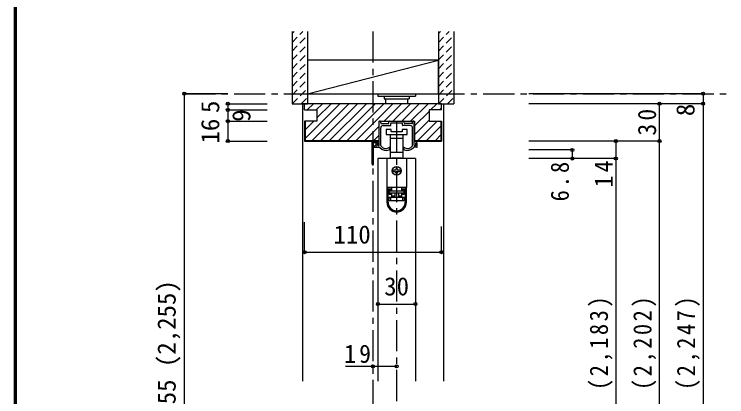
# Model space of a CAD drawing. Units: millimetres, scale not verified. Extents: x -973 to 977, y -718 to 696.
# Drawn here: x -973 to -401, y -261 to 46 of the extents above; entities that cross this region are included whole.
import ezdxf
from ezdxf.enums import TextEntityAlignment as Align

# ---------------------------------------------------------------- set-up
doc = ezdxf.new("R2010")
doc.units = ezdxf.units.MM
doc.header["$LTSCALE"] = 5
doc.header["$PDMODE"] = 32
doc.header["$PDSIZE"] = 2.5
doc.linetypes.add('CHAIN1', pattern=[8, 5, -1, 1, -1])
doc.linetypes.add('DASHED1', pattern=[1.8, 1.2, -0.6])
for name, color, linetype in [('0-1_通り芯', 4, 'CHAIN1'), ('0-2_柱', 7, 'Continuous'), ('0-3_仕上げ', 2, 'Continuous'), ('0-4_枠', 3, 'Continuous'), ('0-6_扉', 6, 'Continuous'), ('0-7_金物', 7, 'Continuous'), ('0-B_寸法', 7, 'Continuous'), ('0-C_ハッチ', 4, 'DASHED1'), ('F-1_枠', 6, 'Continuous')]:
    doc.layers.add(name, color=color, linetype=linetype)
doc.styles.add('ＭＳ ゴシック', font='')
doc.styles.get('ＭＳ ゴシック').set_extended_font_data('MS Gothic')

msp = doc.modelspace()

# ---------------------------------------------------------------- linework, layer by layer
at = {"layer": '0-1_通り芯'}
for p, q in [((-685.357, 32.5), (-685.357, -536.5)), ((-836.857, -17.5), (-401.357, -17.5)), ((-666.357, -39.5), (-666.357, -526.5))]:
    msp.add_line(p, q, dxfattribs=at)
at = {"layer": '0-2_柱'}
msp.add_line((-737.857, -17.5), (-632.857, 9.5), dxfattribs=at)
msp.add_lwpolyline([(-632.857, -17.5), (-632.857, 9.5), (-737.857, 9.5), (-737.857, -17.5)], close=True, dxfattribs=at)
at = {"layer": '0-3_仕上げ'}
for p, q in [((-750.357, 32.5), (-750.357, -25.5)), ((-737.857, 32.5), (-737.857, -25.5)), ((-632.857, 32.5), (-632.857, -25.5)), ((-620.357, 32.5), (-620.357, -25.5)), ((-750.357, -25.5), (-737.857, -25.5)), ((-632.857, -25.5), (-620.357, -25.5))]:
    msp.add_line(p, q, dxfattribs=at)
at = {"layer": '0-4_枠', "color": 4}
for p, q in [((-740.357, -25.5), (-741.857, -25.5)), ((-741.857, -25.5), (-741.857, -248.5)), ((-630.357, -25.5), (-628.857, -25.5)), ((-628.857, -25.5), (-628.857, -248.5))]:
    msp.add_line(p, q, dxfattribs=at)
at = {"layer": '0-4_枠'}
for p, q in [((-630.357, -25.5), (-740.357, -25.5)), ((-740.357, -30.5), (-740.357, -25.5)), ((-630.357, -30.5), (-630.357, -25.5)), ((-740.357, -30.5), (-730.357, -30.5)), ((-730.357, -30.5), (-730.357, -39.5)), ((-630.357, -30.5), (-640.357, -30.5)), ((-640.357, -30.5), (-640.357, -39.5)), ((-739.857, -39.5), (-739.857, -55)), ((-680.757, -39.5), (-680.757, -55.5)), ((-680.757, -39.5), (-651.957, -39.5)), ((-640.357, -39.5), (-630.357, -39.5)), ((-630.857, -39.5), (-630.857, -55)), ((-630.357, -39.5), (-630.357, -55.5)), ((-740.357, -55.5), (-680.757, -55.5)), ((-739.857, -55), (-680.757, -55)), ((-651.957, -55), (-630.857, -55))]:
    msp.add_line(p, q, dxfattribs=at)
for points in [[(-730.357, -39.5), (-740.357, -39.5), (-740.357, -55.5)], [(-651.957, -39.5), (-651.957, -55.5), (-630.357, -55.5)]]:
    msp.add_lwpolyline(points, dxfattribs=at)
at = {"layer": '0-6_扉'}
for p, q in [((-651.357, -69.5), (-681.357, -69.5)), ((-681.357, -69.5), (-681.357, -248.5)), ((-651.357, -69.5), (-651.357, -248.5))]:
    msp.add_line(p, q, dxfattribs=at)
at = {"layer": '0-7_金物'}
for p, q in [((-681.357, -17.5), (-651.357, -17.5)), ((-681.357, -17.5), (-681.357, -19.5)), ((-681.357, -19.5), (-651.357, -19.5)), ((-676.357, -19.5), (-676.357, -21.5)), ((-676.357, -21.5), (-656.357, -21.5)), ((-675.357, -21.5), (-675.357, -25.5)), ((-657.357, -25.5), (-657.357, -21.5)), ((-656.357, -19.5), (-656.357, -21.5)), ((-651.357, -17.5), (-651.357, -19.5)), ((-680.357, -58.8), (-680.357, -40)), ((-679.857, -39.5), (-679.657, -39.5)), ((-679.157, -41), (-679.157, -40)), ((-672.507, -41), (-672.507, -40)), ((-672.007, -39.5), (-660.707, -39.5)), ((-660.207, -41), (-660.207, -40)), ((-653.557, -41), (-653.557, -40)), ((-652.857, -39.5), (-653.057, -39.5)), ((-652.357, -58.8), (-652.357, -40)), ((-679.157, -59.123), (-679.157, -45)), ((-678.657, -41.5), (-673.007, -41.5)), ((-677.157, -43), (-671.307, -43)), ((-671.007, -42.7), (-671.007, -41.3)), ((-670.707, -41), (-666.657, -41)), ((-666.057, -41), (-662.007, -41)), ((-661.707, -42.7), (-661.707, -41.3)), ((-655.557, -43), (-661.407, -43)), ((-654.057, -41.5), (-659.707, -41.5)), ((-653.557, -59.123), (-653.557, -45)), ((-674.857, -46.2), (-674.857, -50.2)), ((-670.857, -46.2), (-674.857, -46.2)), ((-674.857, -50.2), (-666.357, -50.2)), ((-671.607, -50.2), (-671.607, -53.2)), ((-670.857, -48.2), (-670.857, -46.2)), ((-661.857, -48.2), (-670.857, -48.2)), ((-666.357, -50.2), (-657.857, -50.2)), ((-661.857, -46.2), (-661.857, -48.2)), ((-657.857, -46.2), (-661.857, -46.2)), ((-661.107, -53.2), (-661.107, -50.2)), ((-657.857, -50.2), (-657.857, -46.2)), ((-685.957, -74.2), (-685.957, -56.2)), ((-685.457, -55.7), (-680.857, -55.7)), ((-684.457, -56.7), (-681.857, -56.7)), ((-671.607, -53.2), (-671.607, -64.8)), ((-671.607, -53.2), (-666.357, -53.2)), ((-666.357, -53.2), (-661.107, -53.2)), ((-661.107, -64.8), (-661.107, -53.2)), ((-684.957, -59.2), (-684.957, -57.2)), ((-684.957, -74.2), (-684.957, -60.8)), ((-684.657, -59.5), (-683.857, -59.5)), ((-684.657, -60.5), (-683.157, -60.5)), ((-682.857, -60.2), (-682.857, -57.3)), ((-682.357, -60.5), (-680.058, -60.5)), ((-681.657, -58.8), (-681.657, -57.7)), ((-681.357, -57.2), (-681.357, -58.3)), ((-680.857, -59.3), (-681.157, -59.3)), ((-671.857, -61.583), (-671.857, -61)), ((-660.857, -61.583), (-660.857, -61)), ((-650.357, -60.5), (-652.656, -60.5)), ((-651.857, -59.3), (-651.557, -59.3)), ((-651.057, -58.8), (-651.057, -57.7)), ((-649.857, -60), (-649.857, -57.3)), ((-671.607, -64.8), (-671.607, -69.2)), ((-666.357, -64.8), (-671.607, -64.8)), ((-661.107, -64.8), (-666.357, -64.8)), ((-661.107, -69.2), (-661.107, -64.8)), ((-674.257, -69.5), (-674.257, -92.8)), ((-658.457, -69.5), (-674.257, -69.5)), ((-671.607, -69.2), (-670.357, -69.2)), ((-662.357, -69.5), (-662.357, -69.2)), ((-662.357, -69.2), (-661.107, -69.2)), ((-658.457, -69.5), (-658.457, -92.8)), ((-667.857, -79), (-668.857, -79)), ((-668.857, -80), (-667.857, -80)), ((-666.857, -77), (-666.857, -78)), ((-665.857, -78), (-665.857, -77)), ((-663.857, -79), (-664.857, -79)), ((-664.857, -80), (-663.857, -80)), ((-666.857, -81), (-666.857, -82)), ((-665.857, -82), (-665.857, -81)), ((-674.257, -92.8), (-674.257, -92.9)), ((-658.457, -92.8), (-674.257, -92.8)), ((-674.257, -92.9), (-674.257, -104.6)), ((-673.257, -92.9), (-674.257, -92.9)), ((-673.257, -104.6), (-673.257, -92.9)), ((-670.557, -92.9), (-673.257, -92.9)), ((-672.457, -93.9), (-670.557, -93.9)), ((-672.457, -93.9), (-672.457, -98.6)), ((-670.557, -94.9), (-672.457, -94.9)), ((-670.357, -95), (-672.257, -95)), ((-672.257, -95), (-672.257, -95.5)), ((-671.257, -92.9), (-671.257, -92.8)), ((-670.557, -92.9), (-670.557, -93.9)), ((-670.557, -93.9), (-670.557, -94.9)), ((-670.357, -95), (-670.357, -92.8)), ((-662.357, -92.8), (-662.357, -95)), ((-660.457, -95), (-662.357, -95)), ((-662.157, -93.9), (-662.157, -92.9)), ((-659.457, -92.9), (-662.157, -92.9)), ((-662.157, -93.9), (-660.257, -93.9)), ((-661.457, -92.8), (-661.457, -92.9)), ((-660.457, -95.5), (-660.457, -95)), ((-660.257, -98.6), (-660.257, -93.9)), ((-658.457, -92.8), (-658.457, -92.9)), ((-658.457, -104.6), (-658.457, -92.9)), ((-670.557, -98.6), (-672.457, -98.6)), ((-672.257, -103.5), (-672.257, -100.5)), ((-672.257, -100.5), (-671.257, -100.5)), ((-671.257, -100.5), (-671.257, -103.5)), ((-671.257, -100.5), (-661.457, -100.5)), ((-670.557, -98.6), (-670.557, -100.5)), ((-670.357, -99.5), (-670.357, -97.5)), ((-670.357, -99.5), (-667.857, -99.5)), ((-670.357, -100.5), (-670.357, -99.5)), ((-667.857, -97.5), (-667.857, -100.5)), ((-664.857, -97.5), (-664.857, -100.5)), ((-662.357, -97.5), (-662.357, -99.5)), ((-662.157, -97.6), (-660.257, -97.6)), ((-662.157, -98.6), (-662.157, -97.6)), ((-662.157, -100.5), (-662.157, -98.6)), ((-660.257, -98.6), (-662.157, -98.6)), ((-661.457, -103.5), (-661.457, -100.5)), ((-661.457, -100.5), (-660.457, -100.5)), ((-660.457, -100.5), (-660.457, -103.5)), ((-671.257, -103.5), (-672.257, -103.5)), ((-661.457, -103.5), (-671.257, -103.5)), ((-660.457, -103.5), (-661.457, -103.5))]:
    msp.add_line(p, q, dxfattribs=at)
for points in [[(-666.057, -41), (-666.357, -40.7), (-666.657, -41)], [(-662.357, -69.2), (-670.357, -69.2), (-670.357, -69.5)], [(-660.257, -94.9), (-662.157, -94.9), (-662.157, -93.9)], [(-658.457, -92.9), (-659.457, -92.9), (-659.457, -104.6)], [(-672.457, -97.6), (-670.557, -97.6), (-670.557, -98.6)], [(-664.857, -99.5), (-662.357, -99.5), (-662.357, -100.5)]]:
    msp.add_lwpolyline(points, dxfattribs=at)
msp.add_lwpolyline([(-660.457, -97.5), (-672.257, -97.5), (-672.257, -95.5), (-660.457, -95.5)], close=True, dxfattribs=at)
msp.add_circle((-666.357, -79.5), 3.5, dxfattribs=at)
for centre, radius, start, end in [((-679.857, -40), 0.5, 90, 180), ((-679.657, -40), 0.5, 0, 90), ((-672.007, -40), 0.5, 90, 180), ((-660.707, -40), 0.5, 0, 90), ((-653.057, -40), 0.5, 90, 180), ((-652.857, -40), 0.5, 0, 90), ((-678.657, -41), 0.5, 180, 270), ((-677.157, -45), 2, 90, 180), ((-673.007, -41), 0.5, 270, 0), ((-671.307, -42.7), 0.3, 270, 0), ((-670.707, -41.3), 0.3, 90, 180), ((-662.007, -41.3), 0.3, 0, 90), ((-661.407, -42.7), 0.3, 180, 270), ((-659.707, -41), 0.5, 180, 270), ((-655.557, -45), 2, 0, 90), ((-654.057, -41), 0.5, 270, 0), ((-685.457, -56.2), 0.5, 90, 180), ((-684.457, -57.2), 0.5, 90, 180), ((-682.257, -57.3), 0.6, 0, 180), ((-681.857, -57.2), 0.5, 0, 90), ((-680.857, -56.2), 0.5, 0, 90), ((-650.457, -57.3), 0.6, 0, 180), ((-684.657, -59.2), 0.3, 180, 270), ((-684.657, -60.8), 0.3, 90, 180), ((-683.357, -59.5), 0.5, 0, 180), ((-683.157, -60.2), 0.3, 270, 0), ((-682.357, -60), 0.5, 180, 270.00019), ((-681.657, -57.5), 0.2, 270, 90), ((-681.157, -58.8), 0.5, 180, 270), ((-681.357, -58.5), 0.2, 90, 270), ((-680.857, -58.7), 0.5, 180, 0), ((-680.857, -58.8), 0.5, 270, 0), ((-678.357, -59.448), 2, 211.73927, 220.92587), ((-674.957, -56.5), 6.5, 220.92587, 292.44644), ((-678.857, -59.123), 0.3, 180, 213.92311), ((-674.957, -56.5), 5, 213.92311, 301.89079), ((-672.857, -61.583), 1, 292.44644, 0), ((-672.157, -61), 0.3, 0, 121.89079), ((-660.557, -61), 0.3, 58.10921, 180), ((-659.857, -61.583), 1, 180, 247.55356), ((-657.757, -56.5), 5, 238.10921, 326.07689), ((-657.757, -56.5), 6.5, 247.55356, 319.07413), ((-653.857, -59.123), 0.3, 326.07689, 0), ((-654.357, -59.448), 2, 319.07413, 328.26073), ((-651.857, -58.8), 0.5, 180, 270), ((-651.557, -58.8), 0.5, 270, 0), ((-651.057, -57.5), 0.2, 90, 270), ((-650.357, -60), 0.5, 269.99981, 0), ((-685.457, -74.2), 0.5, 180, 0), ((-668.857, -79.5), 0.5, 90, 180), ((-668.857, -79.5), 0.5, 180, 270), ((-667.857, -78), 1, 270, 0), ((-667.857, -81), 1, 0, 90), ((-666.357, -77), 0.5, 90, 180), ((-666.357, -77), 0.5, 0, 90), ((-664.857, -78), 1, 180, 270), ((-664.857, -81), 1, 90, 180), ((-663.857, -79.5), 0.5, 0, 90), ((-663.857, -79.5), 0.5, 270, 0), ((-666.357, -82), 0.5, 180, 270), ((-666.357, -82), 0.5, 270, 0), ((-666.357, -104.6), 7.9, 180, 0), ((-666.357, -104.6), 6.9, 180, 0)]:
    msp.add_arc(centre, radius, start, end, dxfattribs=at)
at = {"layer": '0-B_寸法', "color": 4}
for p, q in [((-801.857, -17.5), (-836.857, -17.5)), ((-836.857, -17.5), (-836.857, -526.5)), ((-420.357, -17.5), (-560.357, -17.5)), ((-420.357, -17.5), (-420.357, -25.5)), ((-801.857, -25.5), (-801.857, -30.5)), ((-801.857, -25.5), (-770.357, -25.5)), ((-420.357, -25.5), (-560.357, -25.5)), ((-455.357, -526.5), (-455.357, -25.5)), ((-420.357, -25.5), (-420.357, -514.5)), ((-801.857, -30.5), (-801.857, -39.5)), ((-801.857, -30.5), (-770.357, -30.5)), ((-801.857, -39.5), (-801.857, -55.5)), ((-801.857, -39.5), (-770.357, -39.5)), ((-801.857, -55.5), (-770.357, -55.5)), ((-455.357, -55.5), (-560.357, -55.5)), ((-490.357, -55.5), (-490.357, -506.5)), ((-525.357, -62.7), (-560.357, -62.7)), ((-525.357, -62.7), (-525.357, -69.5)), ((-490.357, -69.5), (-560.357, -69.5)), ((-740.357, -144.804), (-740.357, -120.746)), ((-630.357, -144.804), (-630.357, -124.246)), ((-740.357, -144.804), (-630.357, -144.804)), ((-681.357, -186.5), (-651.357, -186.5)), ((-707.357, -236.5), (-666.357, -236.5))]:
    msp.add_line(p, q, dxfattribs=at)
at = {"layer": '0-B_寸法'}
for p in [(-836.857, -17.5), (-420.357, -17.5), (-801.857, -25.5), (-455.357, -25.5), (-420.357, -25.5), (-801.857, -30.5), (-801.857, -39.5), (-801.857, -55.5), (-490.357, -55.5), (-455.357, -55.5), (-525.357, -62.7), (-525.357, -69.5), (-490.357, -69.5), (-740.357, -144.804), (-630.357, -144.804), (-681.357, -186.5), (-651.357, -186.5), (-685.357, -236.5), (-666.357, -236.5)]:
    msp.add_point(p, dxfattribs=at)
at = {"layer": '0-C_ハッチ'}
for p, q in [((-750.357, 23.78), (-741.637, 32.5)), ((-750.357, 30.851), (-748.708, 32.5)), ((-750.357, 16.708), (-737.857, 29.208)), ((-632.857, 23.78), (-624.137, 32.5)), ((-632.857, 30.851), (-631.208, 32.5)), ((-632.857, 16.708), (-620.357, 29.208)), ((-750.357, 9.637), (-737.857, 22.137)), ((-632.857, 9.637), (-620.357, 22.137)), ((-750.357, 2.566), (-737.857, 15.066)), ((-632.857, 2.566), (-620.357, 15.066)), ((-750.357, -4.505), (-737.857, 7.995)), ((-632.857, -4.505), (-620.357, 7.995)), ((-750.357, -11.576), (-737.857, 0.924)), ((-632.857, -11.576), (-620.357, 0.924)), ((-750.357, -18.647), (-737.857, -6.147)), ((-632.857, -18.647), (-620.357, -6.147)), ((-750.139, -25.5), (-737.857, -13.218)), ((-632.639, -25.5), (-620.357, -13.218)), ((-743.068, -25.5), (-737.857, -20.289)), ((-625.568, -25.5), (-620.357, -20.289))]:
    msp.add_line(p, q, dxfattribs=at)
at = {"layer": '0-C_ハッチ', "linetype": 'Continuous'}
for p, q in [((-740.155, -25.5), (-740.357, -25.703)), ((-739.857, -53.487), (-711.87, -25.5)), ((-738.084, -30.5), (-733.084, -25.5)), ((-734.299, -55), (-704.799, -25.5)), ((-731.012, -30.5), (-726.012, -25.5)), ((-730.357, -36.916), (-718.941, -25.5)), ((-727.228, -55), (-697.728, -25.5)), ((-720.157, -55), (-690.657, -25.5)), ((-713.086, -55), (-683.586, -25.5)), ((-706.015, -55), (-676.515, -25.5)), ((-698.944, -55), (-669.444, -25.5)), ((-676.373, -39.5), (-662.373, -25.5)), ((-669.302, -39.5), (-655.302, -25.5)), ((-662.231, -39.5), (-648.231, -25.5)), ((-655.16, -39.5), (-641.16, -25.5)), ((-639.089, -30.5), (-634.089, -25.5)), ((-651.957, -43.369), (-640.357, -31.769)), ((-632.018, -30.5), (-630.357, -28.84)), ((-739.857, -46.416), (-732.941, -39.5)), ((-651.957, -50.44), (-640.357, -38.84)), ((-649.446, -55), (-633.946, -39.5)), ((-680.757, -43.884), (-691.873, -55)), ((-642.375, -55), (-630.857, -43.482)), ((-684.802, -55), (-680.757, -50.955)), ((-635.304, -55), (-630.857, -50.553))]:
    msp.add_line(p, q, dxfattribs=at)
at = {"layer": 'F-1_枠'}
for p, q in [((-973.347, 695.833), (-973.347, -700.833)), ((-972.514, 695.833), (-972.514, -700.833)), ((-971.68, 695.833), (-971.68, -700.833))]:
    msp.add_line(p, q, dxfattribs=at)

# ---------------------------------------------------------------- texts
at = {"layer": '0-B_寸法', "style": 'ＭＳ ゴシック'}
for s, p in [('5', (-804.357, -33)), ('8', (-422.857, -35.5)), ('9', (-779.357, -40)), ('16', (-804.357, -57.5)), ('ＲＯＨ＝2,055 (2,255)', (-839.357, -377))]:
    msp.add_text(s, height=14.66, rotation=90, dxfattribs=at).set_placement(p, align=Align.BOTTOM_LEFT)
for s, p in [('110', (-717.077, -142.304)), ('30', (-676.357, -184))]:
    msp.add_text(s, height=14.66, dxfattribs=at).set_placement(p, align=Align.BOTTOM_LEFT)
at = {"layer": '0-B_寸法', "char_height": 14.66, "attachment_point": 7, "rotation": 90, "style": 'ＭＳ ゴシック'}
for s, insert in [('\\T1.27;\\W0.95;30', (-457.857, -51.125)), ('\\T1.27;\\W0.9;6.8', (-527.857, -104)), ('\\T1.27;\\W0.95;14', (-492.857, -92.75)), ('\\T1.23;\\W0.9;ＤＨ＝1,983\\~(2,183)', (-492.857, -388.25)), ('\\T1.23;\\W0.9;枠内＝2,002\\~(2,202)', (-457.857, -388.25)), ('\\T1.23;\\W0.9;枠外＝2,047\\~(2,247)', (-422.857, -388.25))]:
    msp.add_mtext(s, dxfattribs=dict(at, insert=insert))
at = {"layer": '0-B_寸法', "insert": (-708.482, -234), "char_height": 14.66, "attachment_point": 7, "style": 'ＭＳ ゴシック'}
msp.add_mtext('\\T1.27;\\W0.95;19', dxfattribs=at)

doc.saveas('drawing.dxf')
